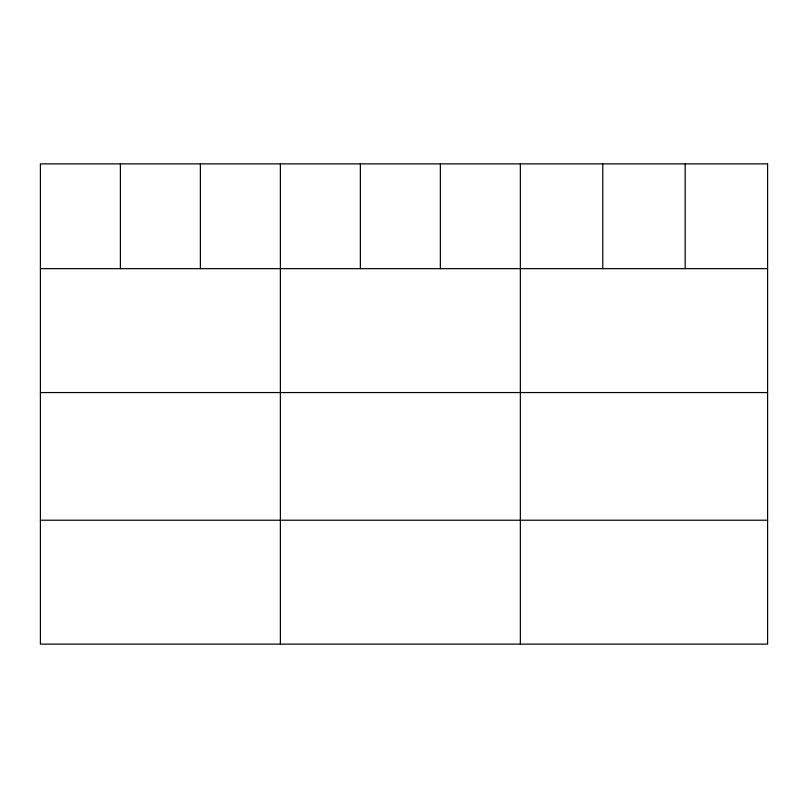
<?xml version="1.0" encoding="UTF-8"?>
<svg xmlns="http://www.w3.org/2000/svg" width="808" height="808" viewBox="0 0 808 808"><rect width="100%" height="100%" fill="white"/><g stroke="black" fill="none" stroke-linecap="round" stroke-linejoin="round"><path stroke-width="1.21" d="M40.4 268.66L767.6 268.66M40.4 392.557L767.6 392.557M40.4 520.221L767.6 520.221M685.184 163.883L685.184 268.66M602.768 163.883L602.768 268.66M520.352 163.883L520.352 644.117M440.36 163.883L440.36 268.66M360.368 163.883L360.368 268.66M280.376 163.883L280.376 644.117M200.384 163.883L200.384 268.66M120.392 163.883L120.392 268.66M767.6 163.883L40.4 163.883L40.4 644.117L767.6 644.117L767.6 163.883"/></g></svg>
